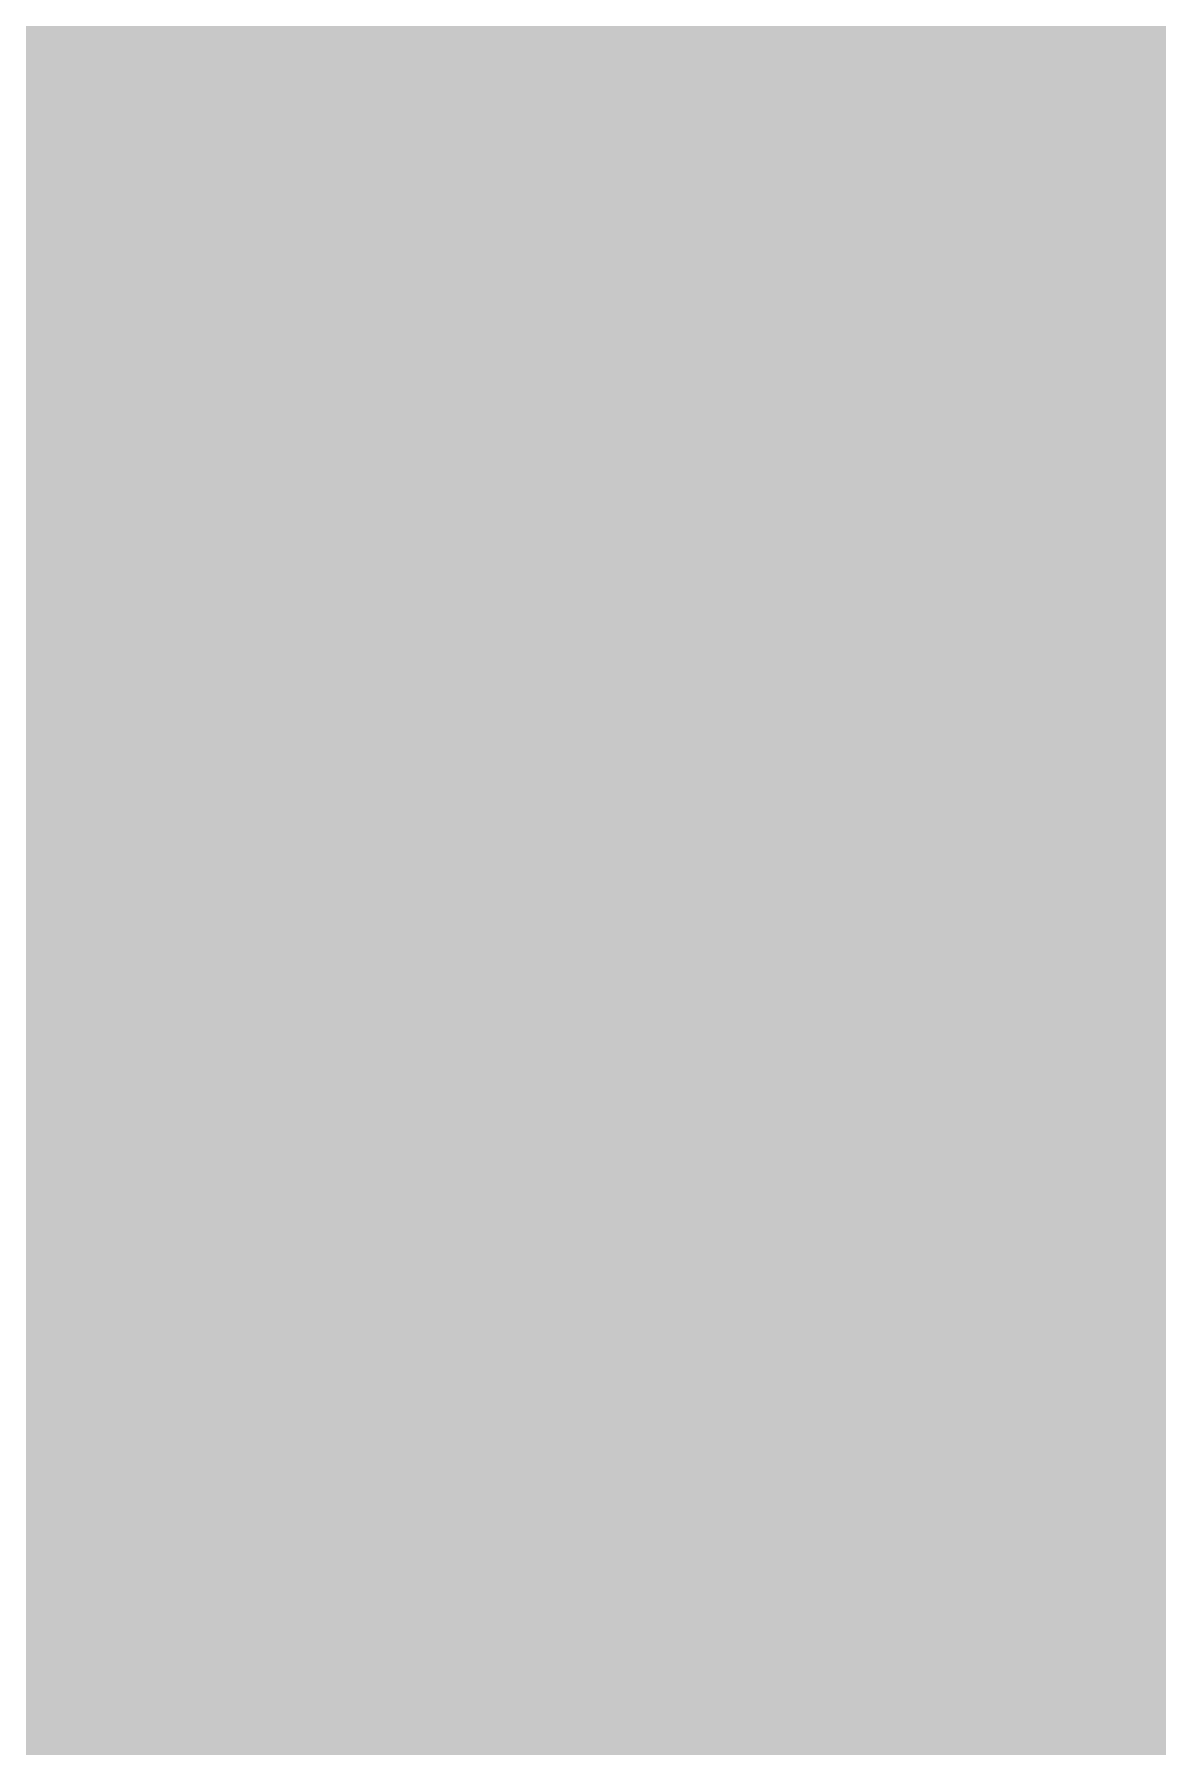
# Model space of a CAD drawing. Extents: x -7.6 to 53.5, y -11.4 to 75.3.
# Drawn here: x 29.022 to 30.044, y 17.39 to 18.948 of the extents above; entities that cross this region are included whole.
import ezdxf

# ---------------------------------------------------------------- set-up
doc = ezdxf.new("R2010")
doc.units = 0
for name, color, linetype in [('1', 12, 'CONTINUOUS'), ('16', 132, 'CONTINUOUS'), ('21', 41, 'CONTINUOUS'), ('22', 40, 'CONTINUOUS'), ('51', 53, 'CONTINUOUS')]:
    doc.layers.add(name, color=color, linetype=linetype)

# ---------------------------------------------------------------- blocks, each defined once
blk = doc.blocks.new('RECT')
blk.add_solid([(-0.5, -0.5), (0.5, -0.5), (-0.5, 0.5), (0.5, 0.5)])

msp = doc.modelspace()

# ---------------------------------------------------------------- linework, layer by layer
at = {"layer": '16', "const_width": 11.43}
msp.add_lwpolyline([(26.67, 12.7), (26.67, 32.004)], dxfattribs=at)
at = {"layer": '21', "const_width": 0.2032}
msp.add_lwpolyline([(37.87, 18.78, 0.8148), (28.17, 18.78)], format="xyb", dxfattribs=at)
at = {"layer": '22', "const_width": 0.0254}
for points in [[(28.9966, 18.8468), (29.1021, 18.8374)], [(29.1021, 18.8374), (29.2024, 18.8036)], [(28.8178, 18.8214), (29.1495, 18.8214)], [(29.2024, 18.8036), (29.2436, 18.7784)], [(29.6367, 18.4201), (29.6367, 18.8087)], [(29.6367, 18.8087), (29.7078, 18.8011)], [(29.6799, 18.7528), (29.7155, 18.8011)], [(29.7078, 18.8011), (29.8374, 18.5953)], [(29.7155, 18.8011), (29.7713, 18.7808)], [(28.76, 18.796), (29.2148, 18.796)], [(29.6367, 18.796), (29.711, 18.796)], [(29.7117, 18.796), (29.7295, 18.796)], [(28.7223, 18.7706), (29.2519, 18.7706)], [(29.2436, 18.7784), (29.2786, 18.7452)], [(29.6367, 18.7706), (29.727, 18.7706)], [(29.693, 18.7706), (29.7939, 18.7706)], [(29.7713, 18.7808), (29.8501, 18.7452)], [(29.8247, 18.5572), (29.6799, 18.7528)], [(28.6915, 18.7452), (29.2786, 18.7452)], [(29.2786, 18.7452), (29.3295, 18.6761)], [(29.6367, 18.7452), (29.743, 18.7452)], [(29.6855, 18.7452), (29.8501, 18.7452)], [(29.8501, 18.7452), (29.8944, 18.7166)], [(28.6655, 18.7198), (29.2973, 18.7198)], [(29.6367, 18.7198), (29.759, 18.7198)], [(29.7043, 18.7198), (29.8894, 18.7198)], [(29.8944, 18.7166), (29.9339, 18.6817)], [(28.6395, 18.6944), (29.316, 18.6944)], [(29.6367, 18.6944), (29.775, 18.6944)], [(29.7231, 18.6944), (29.9195, 18.6944)], [(29.3295, 18.6761), (29.37, 18.6004)], [(29.9339, 18.6817), (30.0096, 18.5857)], [(28.6193, 18.669), (29.3333, 18.669)], [(29.6367, 18.669), (29.791, 18.669)], [(29.7419, 18.669), (29.9439, 18.669)], [(28.601, 18.6436), (29.3469, 18.6436)], [(28.7223, 18.5369), (29.0551, 18.6487)], [(29.0399, 18.6436), (29.0653, 18.6436)], [(29.0551, 18.6487), (29.0906, 18.6309)], [(29.6367, 18.6436), (29.807, 18.6436)], [(29.7607, 18.6436), (29.964, 18.6436)], [(29.0627, 18.6385), (28.7376, 18.5293)], [(29.2938, 18.2143), (29.0627, 18.6385)], [(29.0906, 18.6309), (29.5707, 17.8054)], [(28.9643, 18.6182), (29.098, 18.6182)], [(29.0738, 18.6182), (29.3605, 18.6182)], [(29.6367, 18.6182), (29.823, 18.6182)], [(29.7795, 18.6182), (29.984, 18.6182)], [(29.37, 18.6004), (29.431, 18.4349)], [(28.8887, 18.5928), (29.1128, 18.5928)], [(29.0876, 18.5928), (29.3728, 18.5928)], [(29.6367, 18.5928), (29.8381, 18.5928)], [(29.7983, 18.5928), (30.004, 18.5928)], [(29.8374, 18.5953), (29.9695, 18.1407)], [(30.0096, 18.5857), (30.0634, 18.476)], [(28.8131, 18.5674), (29.1275, 18.5674)], [(29.1014, 18.5674), (29.3822, 18.5674)], [(29.6367, 18.5674), (29.8455, 18.5674)], [(29.8172, 18.5674), (30.0186, 18.5674)], [(29.9593, 18.1356), (29.8247, 18.5572)], [(28.7375, 18.542), (29.1423, 18.542)], [(29.1153, 18.542), (29.3915, 18.542)], [(29.6367, 18.542), (29.8529, 18.542)], [(29.8296, 18.542), (30.031, 18.542)], [(28.7178, 18.5166), (29.1571, 18.5166)], [(29.1291, 18.5166), (29.4009, 18.5166)], [(29.6367, 18.5166), (29.8603, 18.5166)], [(29.8377, 18.5166), (30.0435, 18.5166)], [(28.7121, 18.4912), (29.1718, 18.4912)], [(29.143, 18.4912), (29.4102, 18.4912)], [(29.6367, 18.4912), (29.8676, 18.4912)], [(29.8458, 18.4912), (30.0559, 18.4912)], [(28.7065, 18.4658), (29.1866, 18.4658)], [(29.1568, 18.4658), (29.4196, 18.4658)], [(29.6367, 18.4658), (29.875, 18.4658)], [(29.8539, 18.4658), (30.0662, 18.4658)], [(28.9676, 18.4404), (29.2014, 18.4404)], [(29.1706, 18.4404), (29.4289, 18.4404)], [(29.6367, 18.4404), (29.8824, 18.4404)], [(29.862, 18.4404), (30.0731, 18.4404)], [(29.0406, 18.4136), (29.0016, 18.4331)], [(29.431, 18.4349), (29.4691, 18.2626)], [(29.0379, 18.415), (29.2162, 18.415)], [(29.0735, 18.385), (29.0406, 18.4136)], [(29.1845, 18.415), (29.4354, 18.415)], [(29.6637, 18.4185), (29.6367, 18.4201)], [(29.6901, 18.4125), (29.6637, 18.4185)], [(29.6791, 18.415), (29.8898, 18.415)], [(29.7275, 18.3965), (29.6901, 18.4125)], [(29.8701, 18.415), (30.08, 18.415)], [(29.761, 18.3733), (29.7275, 18.3965)], [(29.0682, 18.3896), (29.2309, 18.3896)], [(29.0982, 18.349), (29.0735, 18.385)], [(29.1983, 18.3896), (29.441, 18.3896)], [(29.7374, 18.3896), (29.8972, 18.3896)], [(29.8782, 18.3896), (30.087, 18.3896)], [(29.0878, 18.3642), (29.2457, 18.3642)], [(29.2121, 18.3642), (29.4466, 18.3642)], [(29.7891, 18.3439), (29.761, 18.3733)], [(29.7697, 18.3642), (29.9046, 18.3642)], [(29.8863, 18.3642), (30.0939, 18.3642)], [(29.1461, 18.2363), (29.0982, 18.349)], [(29.1025, 18.3388), (29.2605, 18.3388)], [(29.226, 18.3388), (29.4522, 18.3388)], [(29.8175, 18.2996), (29.7891, 18.3439)], [(29.7924, 18.3388), (29.9119, 18.3388)], [(29.8944, 18.3388), (30.1005, 18.3388)], [(29.1133, 18.3134), (29.2753, 18.3134)], [(29.2398, 18.3134), (29.4579, 18.3134)], [(29.8087, 18.3134), (29.9193, 18.3134)], [(29.9025, 18.3134), (30.103, 18.3134)], [(29.1241, 18.288), (29.29, 18.288)], [(29.2537, 18.288), (29.4635, 18.288)], [(29.8372, 18.2507), (29.8175, 18.2996)], [(29.8222, 18.288), (29.9267, 18.288)], [(29.9106, 18.288), (30.1056, 18.288)], [(29.1349, 18.2626), (29.3048, 18.2626)], [(29.2675, 18.2626), (29.4691, 18.2626)], [(29.4691, 18.2626), (29.5097, 18.0594)], [(29.8324, 18.2626), (29.9341, 18.2626)], [(29.9188, 18.2626), (30.1081, 18.2626)], [(29.8475, 18.1991), (29.8372, 18.2507)], [(29.1457, 18.2372), (29.3196, 18.2372)], [(29.177, 18.1178), (29.1461, 18.2363)], [(29.2813, 18.2372), (29.4742, 18.2372)], [(29.8399, 18.2372), (29.9415, 18.2372)], [(29.9269, 18.2372), (30.1106, 18.2372)], [(29.1525, 18.2118), (29.3343, 18.2118)], [(29.5554, 17.7749), (29.2938, 18.2143)], [(29.2953, 18.2118), (29.4793, 18.2118)], [(29.845, 18.2118), (29.9488, 18.2118)], [(29.935, 18.2118), (30.1132, 18.2118)], [(29.852, 18.1128), (29.8475, 18.1991)], [(29.1591, 18.1864), (29.3491, 18.1864)], [(29.3104, 18.1864), (29.4843, 18.1864)], [(29.8482, 18.1864), (29.9562, 18.1864)], [(29.9431, 18.1864), (30.1142, 18.1864)], [(29.1657, 18.161), (29.3639, 18.161)], [(29.3255, 18.161), (29.4894, 18.161)], [(29.8495, 18.161), (29.9636, 18.161)], [(29.9512, 18.161), (30.1142, 18.161)], [(29.1724, 18.1356), (29.3787, 18.1356)], [(29.3407, 18.1356), (29.4945, 18.1356)], [(29.845, 17.7571), (29.9593, 18.1356)], [(29.8508, 18.1356), (29.9682, 18.1356)], [(29.9695, 18.1407), (29.8602, 17.7216)], [(29.9593, 18.1356), (30.1142, 18.1356)], [(29.2633, 17.7546), (29.177, 18.1178)], [(29.8475, 18.0264), (29.852, 18.1128)], [(29.1788, 18.1102), (29.3934, 18.1102)], [(29.3558, 18.1102), (29.4996, 18.1102)], [(29.8518, 18.1102), (29.9615, 18.1102)], [(29.9516, 18.1102), (30.1142, 18.1102)], [(29.1848, 18.0848), (29.4082, 18.0848)], [(29.3709, 18.0848), (29.5046, 18.0848)], [(29.8505, 18.0848), (29.9549, 18.0848)], [(29.944, 18.0848), (30.1142, 18.0848)], [(29.1909, 18.0594), (29.423, 18.0594)], [(29.386, 18.0594), (29.5097, 18.0594)], [(29.5097, 18.0594), (29.5377, 17.9821)], [(29.8492, 18.0594), (29.9483, 18.0594)], [(29.9363, 18.0594), (30.1142, 18.0594)], [(29.1969, 18.034), (29.4377, 18.034)], [(29.4011, 18.034), (29.5189, 18.034)], [(29.8386, 17.9796), (29.8475, 18.0264)], [(29.8479, 18.034), (29.9417, 18.034)], [(29.9286, 18.034), (30.1142, 18.034)], [(29.203, 18.0086), (29.4525, 18.0086)], [(29.4163, 18.0086), (29.5281, 18.0086)], [(29.8441, 18.0086), (29.9351, 18.0086)], [(29.9209, 18.0086), (30.1128, 18.0086)], [(29.209, 17.9832), (29.4673, 17.9832)], [(29.4314, 17.9832), (29.5373, 17.9832)], [(29.5377, 17.9821), (29.5808, 17.9121)], [(29.8221, 17.9349), (29.8386, 17.9796)], [(29.8393, 17.9832), (29.9284, 17.9832)], [(29.9133, 17.9832), (30.1101, 17.9832)], [(29.215, 17.9578), (29.4821, 17.9578)], [(29.4465, 17.9578), (29.5526, 17.9578)], [(29.8306, 17.9578), (29.9218, 17.9578)], [(29.9056, 17.9578), (30.1073, 17.9578)], [(29.2211, 17.9324), (29.4968, 17.9324)], [(29.4616, 17.9324), (29.5683, 17.9324)], [(29.8008, 17.9022), (29.8221, 17.9349)], [(29.8205, 17.9324), (29.9152, 17.9324)], [(29.8979, 17.9324), (30.1046, 17.9324)], [(29.5808, 17.9121), (29.6126, 17.8814)], [(29.2271, 17.907), (29.5116, 17.907)], [(29.4768, 17.907), (29.5861, 17.907)], [(29.7713, 17.8765), (29.8008, 17.9022)], [(29.8039, 17.907), (29.9086, 17.907)], [(29.8903, 17.907), (30.1018, 17.907)], [(29.2331, 17.8816), (29.5264, 17.8816)], [(29.4919, 17.8816), (29.6124, 17.8816)], [(29.6126, 17.8814), (29.652, 17.8613)], [(29.7772, 17.8816), (29.9019, 17.8816)], [(29.8826, 17.8816), (30.0991, 17.8816)], [(29.7337, 17.8594), (29.7713, 17.8765)], [(29.2392, 17.8562), (29.5412, 17.8562)], [(29.507, 17.8562), (29.6811, 17.8562)], [(29.652, 17.8613), (29.6927, 17.8542)], [(29.6927, 17.8542), (29.7337, 17.8594)], [(29.7087, 17.8562), (29.8953, 17.8562)], [(29.8749, 17.8562), (30.0921, 17.8562)], [(29.2452, 17.8308), (29.5559, 17.8308)], [(29.5221, 17.8308), (29.8887, 17.8308)], [(29.8673, 17.8308), (30.0846, 17.8308)], [(29.2512, 17.8054), (29.5707, 17.8054)], [(29.5372, 17.8054), (29.8821, 17.8054)], [(29.5707, 17.8054), (29.845, 17.7571)], [(29.8596, 17.8054), (30.077, 17.8054)], [(29.2573, 17.78), (29.7149, 17.78)], [(29.5524, 17.78), (29.8754, 17.78)], [(29.8602, 17.7216), (29.5554, 17.7749)], [(29.8519, 17.78), (30.0694, 17.78)], [(29.2939, 17.6738), (29.2633, 17.7546)], [(29.2633, 17.7546), (30.0618, 17.7546)], [(29.6715, 17.7546), (29.8688, 17.7546)], [(30.0576, 17.7405), (29.9923, 17.6124)], [(29.2729, 17.7292), (30.0519, 17.7292)], [(29.8167, 17.7292), (29.8622, 17.7292)], [(29.2825, 17.7038), (30.0389, 17.7038)], [(29.2921, 17.6784), (30.026, 17.6784)], [(29.3365, 17.5987), (29.2939, 17.6738)], [(29.3057, 17.653), (30.013, 17.653)], [(29.3201, 17.6276), (30.0001, 17.6276)], [(29.3346, 17.6022), (29.9844, 17.6022)], [(29.3903, 17.5311), (29.3365, 17.5987)], [(29.9923, 17.6124), (29.9554, 17.5649)], [(29.354, 17.5768), (29.9647, 17.5768)], [(29.9554, 17.5649), (29.9099, 17.5254)], [(29.3742, 17.5514), (29.9399, 17.5514)], [(29.4288, 17.4975), (29.3903, 17.5311)], [(29.3961, 17.526), (29.9106, 17.526)], [(29.9099, 17.5254), (29.8577, 17.4955)], [(29.4253, 17.5006), (29.8666, 17.5006)], [(29.4735, 17.4725), (29.4288, 17.4975)], [(29.8577, 17.4955), (29.7494, 17.4597)], [(29.4688, 17.4752), (29.7963, 17.4752)], [(29.5224, 17.4574), (29.4735, 17.4725)], [(29.7494, 17.4597), (29.636, 17.4468)], [(29.636, 17.4468), (29.5224, 17.4574)], [(29.604, 17.4498), (29.6622, 17.4498)]]:
    msp.add_lwpolyline(points, dxfattribs=at)
at = {"layer": '22', "const_width": 0.0127}
for points in [[(29.1041, 18.8434, 1), (29.1, 18.8314)], [(29.1015, 18.8311, 1), (29.1026, 18.8437)], [(29.1495, 18.815, 1), (29.1495, 18.8278)], [(29.2057, 18.809, 1), (29.1991, 18.7982)], [(29.2004, 18.7976, 1), (29.2044, 18.8096)], [(29.6431, 18.8087, 1), (29.6303, 18.8087)], [(29.6374, 18.815, 1), (29.636, 18.8024)], [(29.7132, 18.8045, 1), (29.7024, 18.7977)], [(29.7071, 18.7948, 1), (29.7085, 18.8074)], [(29.7177, 18.8071, 1), (29.7133, 18.7951)], [(29.7206, 18.7973, 1), (29.7104, 18.8049)], [(29.2148, 18.7896, 1), (29.2148, 18.8024)], [(29.6367, 18.8024, 1), (29.6367, 18.7896)], [(29.7117, 18.8024, 1), (29.7117, 18.7896)], [(29.711, 18.7896, 1), (29.711, 18.8024)], [(29.7295, 18.7896, 1), (29.7295, 18.8024)], [(29.248, 18.783, 1), (29.2392, 18.7738)], [(29.2403, 18.773, 1), (29.2469, 18.7839)], [(29.2519, 18.7643, 1), (29.2519, 18.777)], [(29.6367, 18.777, 1), (29.6367, 18.7643)], [(29.693, 18.777, 1), (29.693, 18.7643)], [(29.727, 18.7643, 1), (29.727, 18.777)], [(29.7739, 18.7866, 1), (29.7687, 18.775)], [(29.7691, 18.7748, 1), (29.7735, 18.7868)], [(29.7939, 18.7643, 1), (29.7939, 18.777)], [(29.685, 18.7566, 1), (29.6748, 18.749)], [(29.2837, 18.749, 1), (29.2735, 18.7414)], [(29.2742, 18.7406, 1), (29.283, 18.7498)], [(29.2786, 18.7388, 1), (29.2786, 18.7516)], [(29.6367, 18.7516, 1), (29.6367, 18.7388)], [(29.6748, 18.7566, 1), (29.685, 18.749)], [(29.6855, 18.7516, 1), (29.6855, 18.7388)], [(29.743, 18.7388, 1), (29.743, 18.7516)], [(29.8535, 18.7505, 1), (29.8467, 18.7399)], [(29.8475, 18.7394, 1), (29.8527, 18.751)], [(29.8501, 18.7388, 1), (29.8501, 18.7516)], [(29.2973, 18.7134, 1), (29.2973, 18.7262)], [(29.6367, 18.7262, 1), (29.6367, 18.7134)], [(29.7043, 18.7262, 1), (29.7043, 18.7134)], [(29.759, 18.7134, 1), (29.759, 18.7262)], [(29.8986, 18.7213, 1), (29.8902, 18.7118)], [(29.8894, 18.7134, 1), (29.8894, 18.7262)], [(29.8909, 18.7112, 1), (29.8978, 18.7219)], [(29.316, 18.6881, 1), (29.316, 18.7008)], [(29.6367, 18.7008, 1), (29.6367, 18.6881)], [(29.7231, 18.7008, 1), (29.7231, 18.6881)], [(29.775, 18.6881, 1), (29.775, 18.7008)], [(29.9195, 18.6881, 1), (29.9195, 18.7008)], [(29.3351, 18.6791, 1), (29.3239, 18.6731)], [(29.9389, 18.6856, 1), (29.9289, 18.6778)], [(29.9297, 18.6769, 1), (29.9381, 18.6865)], [(29.3244, 18.6723, 1), (29.3346, 18.6798)], [(29.3333, 18.6626, 1), (29.3333, 18.6754)], [(29.6367, 18.6754, 1), (29.6367, 18.6626)], [(29.7419, 18.6754, 1), (29.7419, 18.6626)], [(29.791, 18.6626, 1), (29.791, 18.6754)], [(29.9439, 18.6626, 1), (29.9439, 18.6754)], [(29.0399, 18.65, 1), (29.0399, 18.6372)], [(29.0579, 18.6544, 1), (29.0523, 18.643)], [(29.0571, 18.6427, 1), (29.0531, 18.6547)], [(29.0653, 18.6372, 1), (29.0653, 18.65)], [(29.3469, 18.6372, 1), (29.3469, 18.65)], [(29.6367, 18.65, 1), (29.6367, 18.6372)], [(29.7607, 18.65, 1), (29.7607, 18.6372)], [(29.807, 18.6372, 1), (29.807, 18.65)], [(29.964, 18.6372, 1), (29.964, 18.65)], [(29.0683, 18.6415, 1), (29.0571, 18.6355)], [(29.0647, 18.6325, 1), (29.0607, 18.6445)], [(29.0961, 18.6341, 1), (29.0851, 18.6277)], [(29.0878, 18.6252, 1), (29.0934, 18.6366)], [(29.0738, 18.6246, 1), (29.0738, 18.6119)], [(29.098, 18.6119, 1), (29.098, 18.6246)], [(29.3605, 18.6119, 1), (29.3605, 18.6246)], [(29.6367, 18.6246, 1), (29.6367, 18.6119)], [(29.7795, 18.6246, 1), (29.7795, 18.6119)], [(29.823, 18.6119, 1), (29.823, 18.6246)], [(29.984, 18.6119, 1), (29.984, 18.6246)], [(29.376, 18.6026, 1), (29.364, 18.5982)], [(29.3644, 18.5974, 1), (29.3756, 18.6034)], [(29.0876, 18.5992, 1), (29.0876, 18.5864)], [(29.1128, 18.5864, 1), (29.1128, 18.5992)], [(29.3728, 18.5864, 1), (29.3728, 18.5992)], [(29.6367, 18.5992, 1), (29.6367, 18.5864)], [(29.7983, 18.5992, 1), (29.7983, 18.5864)], [(29.8435, 18.5971, 1), (29.8313, 18.5935)], [(29.832, 18.5919, 1), (29.8428, 18.5987)], [(29.8381, 18.5864, 1), (29.8381, 18.5992)], [(30.0153, 18.5885, 1), (30.0039, 18.5829)], [(30.004, 18.5864, 1), (30.004, 18.5992)], [(30.0046, 18.5818, 1), (30.0146, 18.5897)], [(29.1014, 18.5738, 1), (29.1014, 18.561)], [(29.1275, 18.561, 1), (29.1275, 18.5738)], [(29.3822, 18.561, 1), (29.3822, 18.5738)], [(29.6367, 18.5738, 1), (29.6367, 18.561)], [(29.8172, 18.5738, 1), (29.8172, 18.561)], [(29.8455, 18.561, 1), (29.8455, 18.5738)], [(30.0186, 18.561, 1), (30.0186, 18.5738)], [(29.8307, 18.5591, 1), (29.8187, 18.5553)], [(29.8196, 18.5534, 1), (29.8298, 18.561)], [(29.1153, 18.5484, 1), (29.1153, 18.5357)], [(29.1423, 18.5357, 1), (29.1423, 18.5484)], [(29.3915, 18.5357, 1), (29.3915, 18.5484)], [(29.6367, 18.5484, 1), (29.6367, 18.5357)], [(29.8296, 18.5484, 1), (29.8296, 18.5357)], [(29.8529, 18.5357, 1), (29.8529, 18.5484)], [(30.031, 18.5357, 1), (30.031, 18.5484)], [(29.1291, 18.523, 1), (29.1291, 18.5102)], [(29.1571, 18.5102, 1), (29.1571, 18.523)], [(29.4009, 18.5102, 1), (29.4009, 18.523)], [(29.6367, 18.523, 1), (29.6367, 18.5102)], [(29.8377, 18.523, 1), (29.8377, 18.5102)], [(29.8603, 18.5102, 1), (29.8603, 18.523)], [(30.0435, 18.5102, 1), (30.0435, 18.523)], [(29.143, 18.4976, 1), (29.143, 18.4848)], [(29.1718, 18.4848, 1), (29.1718, 18.4976)], [(29.4102, 18.4848, 1), (29.4102, 18.4976)], [(29.6367, 18.4976, 1), (29.6367, 18.4848)], [(29.8458, 18.4976, 1), (29.8458, 18.4848)], [(29.8676, 18.4848, 1), (29.8676, 18.4976)], [(29.1568, 18.4722, 1), (29.1568, 18.4595)], [(29.1866, 18.4595, 1), (29.1866, 18.4722)], [(29.4196, 18.4595, 1), (29.4196, 18.4722)], [(29.6367, 18.4722, 1), (29.6367, 18.4595)], [(29.8539, 18.4722, 1), (29.8539, 18.4595)], [(29.875, 18.4595, 1), (29.875, 18.4722)], [(29.1706, 18.4468, 1), (29.1706, 18.434)], [(29.2014, 18.434, 1), (29.2014, 18.4468)], [(29.4289, 18.434, 1), (29.4289, 18.4468)], [(29.6367, 18.4468, 1), (29.6367, 18.434)], [(29.862, 18.4468, 1), (29.862, 18.434)], [(29.8824, 18.434, 1), (29.8824, 18.4468)], [(29.4372, 18.4362, 1), (29.4248, 18.4335)], [(29.425, 18.4327, 1), (29.4369, 18.437)], [(29.0379, 18.4214, 1), (29.0379, 18.4086)], [(29.0448, 18.4184, 1), (29.0365, 18.4088)], [(29.0378, 18.4079, 1), (29.0435, 18.4193)], [(29.1845, 18.4214, 1), (29.1845, 18.4086)], [(29.2162, 18.4086, 1), (29.2162, 18.4214)], [(29.4354, 18.4086, 1), (29.4354, 18.4214)], [(29.6303, 18.4201, 1), (29.6431, 18.4201)], [(29.6371, 18.4264, 1), (29.6363, 18.4138)], [(29.6651, 18.4247, 1), (29.6623, 18.4123)], [(29.6633, 18.4121, 1), (29.6641, 18.4248)], [(29.6791, 18.4214, 1), (29.6791, 18.4086)], [(29.6926, 18.4183, 1), (29.6876, 18.4067)], [(29.6887, 18.4063, 1), (29.6915, 18.4187)], [(29.8701, 18.4214, 1), (29.8701, 18.4086)], [(29.8898, 18.4086, 1), (29.8898, 18.4214)], [(29.7311, 18.4017, 1), (29.7239, 18.3912)], [(29.725, 18.3906, 1), (29.73, 18.4023)], [(29.0682, 18.396, 1), (29.0682, 18.3833)], [(29.0788, 18.3886, 1), (29.0683, 18.3814)], [(29.0694, 18.3802, 1), (29.0777, 18.3898)], [(29.1983, 18.396, 1), (29.1983, 18.3833)], [(29.2309, 18.3833, 1), (29.2309, 18.396)], [(29.441, 18.3833, 1), (29.441, 18.396)], [(29.7374, 18.396, 1), (29.7374, 18.3833)], [(29.8782, 18.396, 1), (29.8782, 18.3833)], [(29.8972, 18.3833, 1), (29.8972, 18.396)], [(29.0878, 18.3706, 1), (29.0878, 18.3578)], [(29.2121, 18.3706, 1), (29.2121, 18.3578)], [(29.2457, 18.3578, 1), (29.2457, 18.3706)], [(29.4466, 18.3578, 1), (29.4466, 18.3706)], [(29.7655, 18.3777, 1), (29.7564, 18.3689)], [(29.7573, 18.3681, 1), (29.7646, 18.3785)], [(29.7697, 18.3706, 1), (29.7697, 18.3578)], [(29.8863, 18.3706, 1), (29.8863, 18.3578)], [(29.9046, 18.3578, 1), (29.9046, 18.3706)], [(29.104, 18.3515, 1), (29.0924, 18.3465)], [(29.093, 18.3454, 1), (29.1034, 18.3526)], [(29.1025, 18.3452, 1), (29.1025, 18.3325)], [(29.226, 18.3452, 1), (29.226, 18.3325)], [(29.2605, 18.3325, 1), (29.2605, 18.3452)], [(29.4522, 18.3325, 1), (29.4522, 18.3452)], [(29.7944, 18.3473, 1), (29.7838, 18.3405)], [(29.7845, 18.3395, 1), (29.7937, 18.3483)], [(29.7924, 18.3452, 1), (29.7924, 18.3325)], [(29.8944, 18.3452, 1), (29.8944, 18.3325)], [(29.9119, 18.3325, 1), (29.9119, 18.3452)], [(29.1133, 18.3198, 1), (29.1133, 18.3071)], [(29.2398, 18.3198, 1), (29.2398, 18.3071)], [(29.2753, 18.3071, 1), (29.2753, 18.3198)], [(29.4579, 18.3071, 1), (29.4579, 18.3198)], [(29.8087, 18.3198, 1), (29.8087, 18.3071)], [(29.9025, 18.3198, 1), (29.9025, 18.3071)], [(29.9193, 18.3071, 1), (29.9193, 18.3198)], [(29.1241, 18.2944, 1), (29.1241, 18.2816)], [(29.2537, 18.2944, 1), (29.2537, 18.2816)], [(29.29, 18.2816, 1), (29.29, 18.2944)], [(29.4635, 18.2816, 1), (29.4635, 18.2944)], [(29.8234, 18.3019, 1), (29.8116, 18.2972)], [(29.8122, 18.2961, 1), (29.8229, 18.303)], [(29.8222, 18.2944, 1), (29.8222, 18.2816)], [(29.9106, 18.2944, 1), (29.9106, 18.2816)], [(29.9267, 18.2816, 1), (29.9267, 18.2944)], [(29.1349, 18.269, 1), (29.1349, 18.2563)], [(29.2675, 18.269, 1), (29.2675, 18.2563)], [(29.3048, 18.2563, 1), (29.3048, 18.269)], [(29.4753, 18.2638, 1), (29.4629, 18.2614)], [(29.4629, 18.2612, 1), (29.4753, 18.264)], [(29.4691, 18.2563, 1), (29.4691, 18.269)], [(29.8324, 18.269, 1), (29.8324, 18.2563)], [(29.9188, 18.269, 1), (29.9188, 18.2563)], [(29.9341, 18.2563, 1), (29.9341, 18.269)], [(29.8434, 18.252, 1), (29.831, 18.2495)], [(29.8313, 18.2484, 1), (29.8431, 18.2531)], [(29.1457, 18.2436, 1), (29.1457, 18.2309)], [(29.1522, 18.2379, 1), (29.1399, 18.2347)], [(29.1402, 18.2338, 1), (29.1519, 18.2388)], [(29.2813, 18.2436, 1), (29.2813, 18.2309)], [(29.3196, 18.2309, 1), (29.3196, 18.2436)], [(29.4742, 18.2309, 1), (29.4742, 18.2436)], [(29.8399, 18.2436, 1), (29.8399, 18.2309)], [(29.9269, 18.2436, 1), (29.9269, 18.2309)], [(29.9415, 18.2309, 1), (29.9415, 18.2436)], [(29.1525, 18.2182, 1), (29.1525, 18.2054)], [(29.2993, 18.2175, 1), (29.2883, 18.2111)], [(29.2882, 18.2113, 1), (29.2994, 18.2173)], [(29.2953, 18.2182, 1), (29.2953, 18.2054)], [(29.3343, 18.2054, 1), (29.3343, 18.2182)], [(29.4793, 18.2054, 1), (29.4793, 18.2182)], [(29.845, 18.2182, 1), (29.845, 18.2054)], [(29.935, 18.2182, 1), (29.935, 18.2054)], [(29.9488, 18.2054, 1), (29.9488, 18.2182)], [(29.8538, 18.1994, 1), (29.8412, 18.1988)], [(29.8413, 18.1979, 1), (29.8537, 18.2003)], [(29.1591, 18.1928, 1), (29.1591, 18.1801)], [(29.3104, 18.1928, 1), (29.3104, 18.1801)], [(29.3491, 18.1801, 1), (29.3491, 18.1928)], [(29.4843, 18.1801, 1), (29.4843, 18.1928)], [(29.8482, 18.1928, 1), (29.8482, 18.1801)], [(29.9431, 18.1928, 1), (29.9431, 18.1801)], [(29.9562, 18.1801, 1), (29.9562, 18.1928)], [(29.1657, 18.1674, 1), (29.1657, 18.1547)], [(29.3255, 18.1674, 1), (29.3255, 18.1547)], [(29.3639, 18.1547, 1), (29.3639, 18.1674)], [(29.4894, 18.1547, 1), (29.4894, 18.1674)], [(29.8495, 18.1674, 1), (29.8495, 18.1547)], [(29.9512, 18.1674, 1), (29.9512, 18.1547)], [(29.9636, 18.1547, 1), (29.9636, 18.1674)], [(29.1724, 18.142, 1), (29.1724, 18.1292)], [(29.3407, 18.142, 1), (29.3407, 18.1292)], [(29.3787, 18.1292, 1), (29.3787, 18.142)], [(29.4945, 18.1292, 1), (29.4945, 18.142)], [(29.8508, 18.142, 1), (29.8508, 18.1292)], [(29.9593, 18.142, 1), (29.9593, 18.1292)], [(29.9654, 18.1338, 1), (29.9532, 18.1374)], [(29.9533, 18.1337, 1), (29.9653, 18.1375)], [(29.9756, 18.1391, 1), (29.9634, 18.1423)], [(29.9634, 18.1389, 1), (29.9756, 18.1425)], [(29.9682, 18.1292, 1), (29.9682, 18.142)], [(29.1832, 18.1193, 1), (29.1708, 18.1163)], [(29.1709, 18.1162, 1), (29.1831, 18.1194)], [(29.8583, 18.1124, 1), (29.8456, 18.1131)], [(29.1788, 18.1166, 1), (29.1788, 18.1039)], [(29.3558, 18.1166, 1), (29.3558, 18.1039)], [(29.3934, 18.1039, 1), (29.3934, 18.1166)], [(29.4996, 18.1039, 1), (29.4996, 18.1166)], [(29.8518, 18.1166, 1), (29.8518, 18.1039)], [(29.8456, 18.1124, 1), (29.8583, 18.1131)], [(29.9516, 18.1166, 1), (29.9516, 18.1039)], [(29.9615, 18.1039, 1), (29.9615, 18.1166)], [(29.1848, 18.0912, 1), (29.1848, 18.0785)], [(29.3709, 18.0912, 1), (29.3709, 18.0785)], [(29.4082, 18.0785, 1), (29.4082, 18.0912)], [(29.5046, 18.0785, 1), (29.5046, 18.0912)], [(29.8505, 18.0912, 1), (29.8505, 18.0785)], [(29.944, 18.0912, 1), (29.944, 18.0785)], [(29.9549, 18.0785, 1), (29.9549, 18.0912)], [(29.1909, 18.0658, 1), (29.1909, 18.053)], [(29.386, 18.0658, 1), (29.386, 18.053)], [(29.423, 18.053, 1), (29.423, 18.0658)], [(29.5157, 18.0616, 1), (29.5037, 18.0572)], [(29.5035, 18.0582, 1), (29.5159, 18.0606)], [(29.5097, 18.053, 1), (29.5097, 18.0658)], [(29.8492, 18.0658, 1), (29.8492, 18.053)], [(29.9363, 18.0658, 1), (29.9363, 18.053)], [(29.9483, 18.053, 1), (29.9483, 18.0658)], [(29.1969, 18.0404, 1), (29.1969, 18.0277)], [(29.4011, 18.0404, 1), (29.4011, 18.0277)], [(29.4377, 18.0277, 1), (29.4377, 18.0404)], [(29.5189, 18.0277, 1), (29.5189, 18.0404)], [(29.8412, 18.0267, 1), (29.8538, 18.0261)], [(29.8537, 18.0252, 1), (29.8413, 18.0276)], [(29.8479, 18.0404, 1), (29.8479, 18.0277)], [(29.9286, 18.0404, 1), (29.9286, 18.0277)], [(29.9417, 18.0277, 1), (29.9417, 18.0404)], [(29.203, 18.015, 1), (29.203, 18.0023)], [(29.4163, 18.015, 1), (29.4163, 18.0023)], [(29.4525, 18.0023, 1), (29.4525, 18.015)], [(29.5281, 18.0023, 1), (29.5281, 18.015)], [(29.8441, 18.015, 1), (29.8441, 18.0023)], [(29.9209, 18.015, 1), (29.9209, 18.0023)], [(29.9351, 18.0023, 1), (29.9351, 18.015)], [(29.209, 17.9896, 1), (29.209, 17.9768)], [(29.4314, 17.9896, 1), (29.4314, 17.9768)], [(29.4673, 17.9768, 1), (29.4673, 17.9896)], [(29.5431, 17.9854, 1), (29.5323, 17.9788)], [(29.5317, 17.9799, 1), (29.5436, 17.9842)], [(29.5373, 17.9768, 1), (29.5373, 17.9896)], [(29.8324, 17.9808, 1), (29.8449, 17.9784)], [(29.8446, 17.9774, 1), (29.8327, 17.9818)], [(29.8393, 17.9896, 1), (29.8393, 17.9768)], [(29.9133, 17.9896, 1), (29.9133, 17.9768)], [(29.9284, 17.9768, 1), (29.9284, 17.9896)], [(29.215, 17.9642, 1), (29.215, 17.9515)], [(29.4465, 17.9642, 1), (29.4465, 17.9515)], [(29.4821, 17.9515, 1), (29.4821, 17.9642)], [(29.5526, 17.9515, 1), (29.5526, 17.9642)], [(29.8306, 17.9642, 1), (29.8306, 17.9515)], [(29.9056, 17.9642, 1), (29.9056, 17.9515)], [(29.9218, 17.9515, 1), (29.9218, 17.9642)], [(29.2211, 17.9388, 1), (29.2211, 17.9261)], [(29.4616, 17.9388, 1), (29.4616, 17.9261)], [(29.4968, 17.9261, 1), (29.4968, 17.9388)], [(29.5683, 17.9261, 1), (29.5683, 17.9388)], [(29.8205, 17.9388, 1), (29.8205, 17.9261)], [(29.8161, 17.9371, 1), (29.8281, 17.9327)], [(29.8274, 17.9314, 1), (29.8168, 17.9384)], [(29.8979, 17.9388, 1), (29.8979, 17.9261)], [(29.9152, 17.9261, 1), (29.9152, 17.9388)], [(29.5852, 17.9167, 1), (29.5764, 17.9075)], [(29.2271, 17.9134, 1), (29.2271, 17.9006)], [(29.4768, 17.9134, 1), (29.4768, 17.9006)], [(29.5116, 17.9006, 1), (29.5116, 17.9134)], [(29.5754, 17.9088, 1), (29.5862, 17.9154)], [(29.5861, 17.9006, 1), (29.5861, 17.9134)], [(29.7955, 17.9056, 1), (29.8061, 17.8987)], [(29.8049, 17.8974, 1), (29.7966, 17.9069)], [(29.8039, 17.9134, 1), (29.8039, 17.9006)], [(29.8903, 17.9134, 1), (29.8903, 17.9006)], [(29.9086, 17.9006, 1), (29.9086, 17.9134)], [(29.2331, 17.888, 1), (29.2331, 17.8753)], [(29.4919, 17.888, 1), (29.4919, 17.8753)], [(29.5264, 17.8753, 1), (29.5264, 17.888)], [(29.6155, 17.8871, 1), (29.6097, 17.8757)], [(29.6082, 17.8768, 1), (29.617, 17.886)], [(29.6124, 17.8753, 1), (29.6124, 17.888)], [(29.7772, 17.888, 1), (29.7772, 17.8753)], [(29.8826, 17.888, 1), (29.8826, 17.8753)], [(29.9019, 17.8753, 1), (29.9019, 17.888)], [(29.7671, 17.8813, 1), (29.7755, 17.8717)], [(29.7739, 17.8707, 1), (29.7687, 17.8823)], [(29.2392, 17.8626, 1), (29.2392, 17.8498)], [(29.507, 17.8626, 1), (29.507, 17.8498)], [(29.5412, 17.8498, 1), (29.5412, 17.8626)], [(29.6531, 17.8676, 1), (29.6509, 17.855)], [(29.6491, 17.8556, 1), (29.6549, 17.867)], [(29.6811, 17.8498, 1), (29.6811, 17.8626)], [(29.6919, 17.8605, 1), (29.6935, 17.8479)], [(29.6916, 17.8479, 1), (29.6938, 17.8604)], [(29.7087, 17.8626, 1), (29.7087, 17.8498)], [(29.7311, 17.8652, 1), (29.7363, 17.8536)], [(29.7345, 17.8531, 1), (29.7329, 17.8657)], [(29.8749, 17.8626, 1), (29.8749, 17.8498)], [(29.8953, 17.8498, 1), (29.8953, 17.8626)], [(29.2452, 17.8372, 1), (29.2452, 17.8244)], [(29.5221, 17.8372, 1), (29.5221, 17.8244)], [(29.5559, 17.8244, 1), (29.5559, 17.8372)], [(29.8673, 17.8372, 1), (29.8673, 17.8244)], [(29.8887, 17.8244, 1), (29.8887, 17.8372)], [(29.2512, 17.8118, 1), (29.2512, 17.7991)], [(29.5372, 17.8118, 1), (29.5372, 17.7991)], [(29.5718, 17.8117, 1), (29.5696, 17.7991)], [(29.5652, 17.8022, 1), (29.5762, 17.8086)], [(29.5707, 17.7991, 1), (29.5707, 17.8118)], [(29.8596, 17.8118, 1), (29.8596, 17.7991)], [(29.8821, 17.7991, 1), (29.8821, 17.8118)], [(29.2573, 17.7864, 1), (29.2573, 17.7736)], [(29.5524, 17.7864, 1), (29.5524, 17.7736)], [(29.5565, 17.7812, 1), (29.5543, 17.7686)], [(29.5499, 17.7717, 1), (29.5609, 17.7781)], [(29.7149, 17.7736, 1), (29.7149, 17.7864)], [(29.8519, 17.7864, 1), (29.8519, 17.7736)], [(29.8754, 17.7736, 1), (29.8754, 17.7864)], [(29.2633, 17.761, 1), (29.2633, 17.7482)], [(29.2692, 17.7568, 1), (29.2574, 17.7524)], [(29.6715, 17.761, 1), (29.6715, 17.7482)], [(29.8439, 17.7508, 1), (29.8461, 17.7634)], [(29.8688, 17.7482, 1), (29.8688, 17.761)], [(29.2571, 17.7531, 1), (29.2695, 17.7561)], [(29.8389, 17.7589, 1), (29.8511, 17.7553)], [(29.2729, 17.7356, 1), (29.2729, 17.7229)], [(29.8167, 17.7356, 1), (29.8167, 17.7229)], [(29.8622, 17.7229, 1), (29.8622, 17.7356)], [(29.8541, 17.7232, 1), (29.8663, 17.72)], [(29.8591, 17.7153, 1), (29.8613, 17.7279)], [(29.2825, 17.7102, 1), (29.2825, 17.6974)], [(30.0389, 17.6974, 1), (30.0389, 17.7102)], [(29.2921, 17.6848, 1), (29.2921, 17.672)], [(30.026, 17.672, 1), (30.026, 17.6848)], [(29.2994, 17.6769, 1), (29.2883, 17.6707)], [(29.2879, 17.6716, 1), (29.2998, 17.6761)], [(29.3057, 17.6594, 1), (29.3057, 17.6467)], [(30.013, 17.6467, 1), (30.013, 17.6594)], [(29.3201, 17.634, 1), (29.3201, 17.6212)], [(30.0001, 17.6212, 1), (30.0001, 17.634)], [(29.3346, 17.6086, 1), (29.3346, 17.5958)], [(29.3415, 17.6027, 1), (29.3316, 17.5948)], [(29.9844, 17.5958, 1), (29.9844, 17.6086)], [(29.9866, 17.6153, 1), (29.998, 17.6095)], [(29.9973, 17.6085, 1), (29.9873, 17.6163)], [(29.331, 17.5956, 1), (29.3421, 17.6018)], [(29.354, 17.5832, 1), (29.354, 17.5705)], [(29.9647, 17.5705, 1), (29.9647, 17.5832)], [(29.9504, 17.5688, 1), (29.9604, 17.561)], [(29.9595, 17.5601, 1), (29.9512, 17.5697)], [(29.3742, 17.5578, 1), (29.3742, 17.545)], [(29.9399, 17.545, 1), (29.9399, 17.5578)], [(29.3945, 17.5359, 1), (29.3861, 17.5263)], [(29.3853, 17.5271, 1), (29.3953, 17.5351)], [(29.3961, 17.5324, 1), (29.3961, 17.5196)], [(29.9058, 17.5302, 1), (29.9141, 17.5206)], [(29.9131, 17.5199, 1), (29.9068, 17.5309)], [(29.9106, 17.5196, 1), (29.9106, 17.5324)], [(29.4253, 17.507, 1), (29.4253, 17.4943)], [(29.4319, 17.503, 1), (29.4258, 17.4919)], [(29.4247, 17.4927, 1), (29.433, 17.5022)], [(29.8545, 17.501, 1), (29.8609, 17.49)], [(29.8597, 17.4895, 1), (29.8557, 17.5015)], [(29.8666, 17.4943, 1), (29.8666, 17.507)], [(29.4688, 17.4816, 1), (29.4688, 17.4688)], [(29.7963, 17.4688, 1), (29.7963, 17.4816)], [(29.4754, 17.4786, 1), (29.4716, 17.4665)], [(29.4704, 17.467, 1), (29.4766, 17.4781)], [(29.7474, 17.4657, 1), (29.7514, 17.4537)], [(29.7501, 17.4534, 1), (29.7486, 17.466)], [(29.523, 17.4637, 1), (29.5218, 17.4511)], [(29.5205, 17.4513, 1), (29.5243, 17.4635)], [(29.604, 17.4562, 1), (29.604, 17.4434)], [(29.6353, 17.4531, 1), (29.6367, 17.4405)], [(29.6354, 17.4405, 1), (29.6366, 17.4531)], [(29.6622, 17.4434, 1), (29.6622, 17.4562)]]:
    msp.add_lwpolyline(points, format="xyb", dxfattribs=at)
at = {"layer": '51'}
for points, const_width in [([(33.02, 12.83, 1), (33.02, 22.73, 1), (33.02, 12.83)], 0.1016), ([(29.72, 18.8722, 1), (29.72, 18.923)], 0.0508), ([(29.72, 18.7706, 1), (29.72, 18.8214)], 0.0508), ([(29.72, 18.669, 1), (29.72, 18.7198)], 0.0508), ([(29.72, 18.5674, 1), (29.72, 18.6182)], 0.0508), ([(29.72, 18.4658, 1), (29.72, 18.5166)], 0.0508), ([(29.72, 18.3642, 1), (29.72, 18.415)], 0.0508), ([(29.72, 18.2626, 1), (29.72, 18.3134)], 0.0508), ([(29.72, 18.161, 1), (29.72, 18.2118)], 0.0508), ([(29.72, 18.0594, 1), (29.72, 18.1102)], 0.0508), ([(29.72, 17.9578, 1), (29.72, 18.0086)], 0.0508), ([(29.72, 17.8562, 1), (29.72, 17.907)], 0.0508), ([(29.72, 17.7546, 1), (29.72, 17.8054)], 0.0508), ([(29.72, 17.653, 1), (29.72, 17.7038)], 0.0508), ([(29.72, 17.5514, 1), (29.72, 17.6022)], 0.0508), ([(29.72, 17.4498, 1), (29.72, 17.5006)], 0.0508), ([(29.72, 17.3482, 1), (29.72, 17.399)], 0.0508)]:
    msp.add_lwpolyline(points, format="xyb", dxfattribs=dict(at, const_width=const_width))
at = {"layer": '51', "const_width": 0.1016}
for points in [[(29.77, 21.48), (29.77, 14.13)], [(29.72, 14.18), (29.72, 21.33)], [(28.3099, 18.9992), (29.72, 18.9992)], [(28.2914, 18.8976), (29.72, 18.8976)], [(28.2729, 18.796), (29.72, 18.796)], [(28.2544, 18.6944), (29.72, 18.6944)], [(28.236, 18.5928), (29.72, 18.5928)], [(28.2175, 18.4912), (29.72, 18.4912)], [(28.199, 18.3896), (29.72, 18.3896)], [(28.1805, 18.288), (29.72, 18.288)], [(28.17, 18.1864), (29.72, 18.1864)], [(28.17, 18.0848), (29.72, 18.0848)], [(28.17, 17.9832), (29.72, 17.9832)], [(28.17, 17.8816), (29.72, 17.8816)], [(28.17, 17.78), (29.72, 17.78)], [(28.17, 17.6784), (29.72, 17.6784)], [(28.17, 17.5768), (29.72, 17.5768)], [(28.17, 17.4752), (29.72, 17.4752)], [(28.17, 17.3736), (29.72, 17.3736)]]:
    msp.add_lwpolyline(points, dxfattribs=at)

# ---------------------------------------------------------------- block references
at = {"layer": '1', "xscale": 3.9, "yscale": 1.6}
msp.add_blockref('RECT', (28.77, 17.78), dxfattribs=at)

doc.saveas('drawing.dxf')
